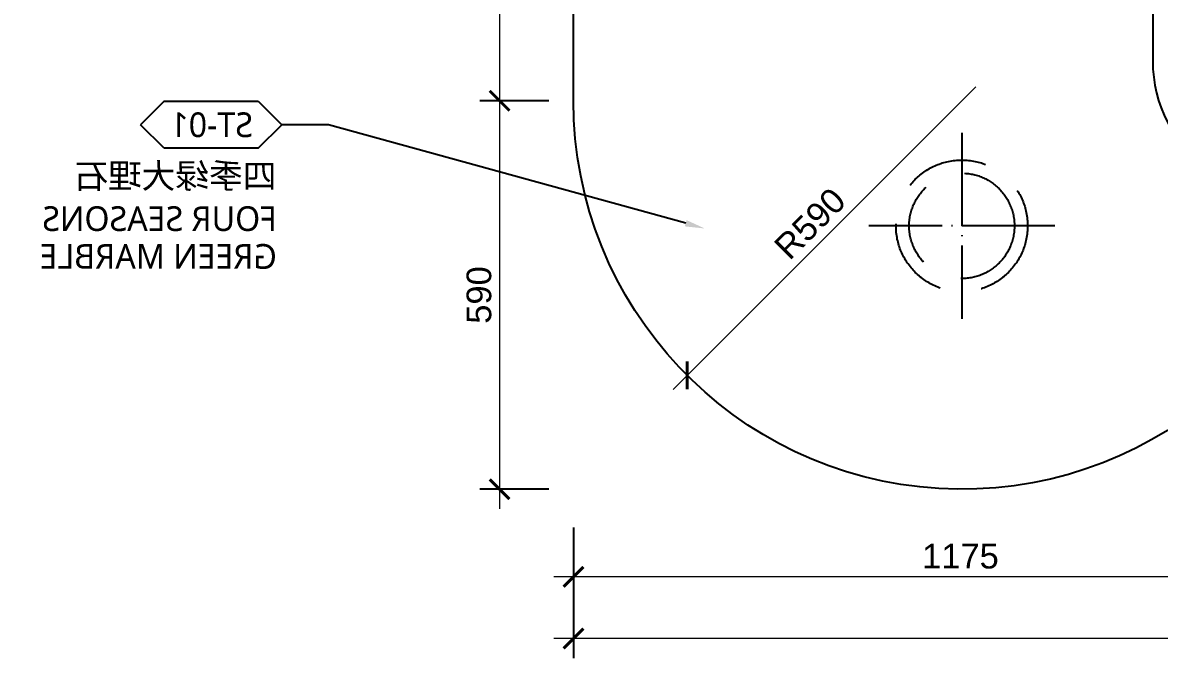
# Model space of a CAD drawing. Header units: millimetres. Extents: x 92928 to 223128, y -11456 to 21098.
# Drawn here: x 165726 to 167453, y 10873 to 11838 of the extents above; entities that cross this region are included whole.
import ezdxf
from ezdxf import colors
from ezdxf.entities.mleader import LeaderData, LeaderLine
from ezdxf.enums import TextEntityAlignment as Align
from ezdxf.math import Vec2, Vec3

# ---------------------------------------------------------------- set-up
doc = ezdxf.new("R2010")
doc.units = ezdxf.units.MM
for name, pattern in [('DASHED', [19.05, 12.7, -6.35]), ('DOTE', [61.468, 50.8, -5.08, 0.508, -5.08]), ('HIDDEN2', [0.1875, 0.125, -0.0625])]:
    doc.linetypes.add(name, pattern=pattern)
doc.layers.get('Defpoints').update_dxf_attribs({"color": 250})
doc.layers.add('_ACM-A-ANNO-DIMS', color=2, linetype='Continuous', lineweight=13)
doc.layers.add('_ACM-A-ANNO-DIMS @ 15', color=2, linetype='Continuous', lineweight=13)
for name, color, linetype in [('I-PL-IDS-MILL', 40, 'Continuous'), ('I-PL-LIGHT', 1, 'HIDDEN2'), ('WALL TYPE$0$G-ANNO-NOTE-CH', 7, 'Continuous')]:
    doc.layers.add(name, color=color, linetype=linetype)
doc.styles.add('Arial', font='ARIALUNI.ttf')
doc.styles.add('WALL TYPE$0$Aecom Chinese', font='Microsoft YaHei.ttf')
doc.dimstyles.new('Aec-Arch-M-注释性', dxfattribs={"dimscale": 2, "dimtxt": 2.5, "dimasz": 2, "dimexe": 2, "dimexo": 2, "dimgap": 0.8, "dimtad": 1, "dimdec": 0, "dimrnd": 5, "dimzin": 3, "dimdsep": 46, "dimtxsty": 'Arial', "dimblk": 'WALL TYPE$0$_ArchTick', "dimcen": 2.5, "dimdle": 2, "dimclrd": 256, "dimclrt": 256, "dimazin": 2, "dimtfac": 0.75, "dimtdec": 0, "dimtix": 1, "dimtmove": 2, "dimatfit": 2, "dimfxl": 5, "dimfxlon": 1, "dimtolj": 1, "dimtzin": 0, "dimlwd": -1, "dimarcsym": 0})

# ---------------------------------------------------------------- blocks, each defined once
blk = doc.blocks.new('海龙_1212224832')
at = {"layer": 'I-PL-LIGHT', "linetype": 'DOTE', "ltscale": 2.783885}
for p, q in [((0, 0), (0, -282.8)), ((141.4, -141.4), (-141.4, -141.4))]:
    blk.add_line(p, q, dxfattribs=at)
at = {"layer": 'I-PL-LIGHT', "linetype": 'DASHED', "ltscale": 10}
for radius in [100, 80]:
    blk.add_circle((0, -141.4), radius, dxfattribs=at)
blk = doc.blocks.new('WALL TYPE$0$_ArchTick')
at = {"color": 0, "linetype": 'ByBlock', "const_width": 0.15}
blk.add_lwpolyline([(-0.5, -0.5), (0.5, 0.5)], dxfattribs=at)
blk = doc.blocks.new('*D395')
at = {"layer": '_ACM-A-ANNO-DIMS', "color": 0, "lineweight": -2, "transparency": 16777216}
for p, q in [((166562.6, 11071.4), (166562.6, 10966.4)), ((167738.5, 11071.4), (167738.5, 10966.4))]:
    blk.add_line(p, q, dxfattribs=at)
at = {"layer": '_ACM-A-ANNO-DIMS', "transparency": 16777216}
blk.add_line((167768.5, 10996.4), (166532.6, 10996.4), dxfattribs=at)
at = {"layer": 'Defpoints', "color": 0, "transparency": 16777216}
for p in [(166562.6, 11719.4), (167738.5, 11649.7), (166562.6, 10996.4)]:
    blk.add_point(p, dxfattribs=at)
at = {"layer": '_ACM-A-ANNO-DIMS', "transparency": 16777216, "xscale": 30, "yscale": 30, "zscale": 30, "rotation": 180}
blk.add_blockref('WALL TYPE$0$_ArchTick', (166562.6, 10996.4), dxfattribs=at)
at = {"layer": '_ACM-A-ANNO-DIMS', "transparency": 16777216, "xscale": 30, "yscale": 30, "zscale": 30}
blk.add_blockref('WALL TYPE$0$_ArchTick', (167738.5, 10996.4), dxfattribs=at)
at = {"layer": '_ACM-A-ANNO-DIMS', "transparency": 16777216, "insert": (167150.5, 11027.5), "char_height": 37.5, "attachment_point": 5, "style": 'Arial'}
blk.add_mtext('\\A1;1175', dxfattribs=at)
blk = doc.blocks.new('*D396')
at = {"layer": '_ACM-A-ANNO-DIMS', "transparency": 16777216}
blk.add_line((167173.8, 11740.6), (166714.2, 11281), dxfattribs=at)
at = {"layer": 'Defpoints', "color": 0, "transparency": 16777216}
for p in [(167152.6, 11719.4), (166735.4, 11302.2)]:
    blk.add_point(p, dxfattribs=at)
at = {"layer": '_ACM-A-ANNO-DIMS', "transparency": 16777216, "xscale": 30, "yscale": 30, "zscale": 30, "rotation": 224.9972096218972}
blk.add_blockref('WALL TYPE$0$_ArchTick', (166735.4, 11302.2), dxfattribs=at)
at = {"layer": '_ACM-A-ANNO-DIMS', "transparency": 16777216, "insert": (166922, 11532.9), "char_height": 37.5, "attachment_point": 5, "rotation": 44.9972, "style": 'Arial'}
blk.add_mtext('\\A1;R590', dxfattribs=at)
blk = doc.blocks.new('*D397')
at = {"layer": '_ACM-A-ANNO-DIMS', "transparency": 16777216}
blk.add_line((166450.4, 11749.4), (166450.4, 11099.4), dxfattribs=at)
at = {"layer": '_ACM-A-ANNO-DIMS', "color": 0, "lineweight": -2, "transparency": 16777216}
for p, q in [((166525.4, 11719.4), (166420.4, 11719.4)), ((166525.4, 11129.4), (166420.4, 11129.4))]:
    blk.add_line(p, q, dxfattribs=at)
at = {"layer": 'Defpoints', "color": 0, "transparency": 16777216}
for p in [(166562.6, 11719.4), (166450.4, 11129.4), (167152.6, 11129.4)]:
    blk.add_point(p, dxfattribs=at)
at = {"layer": '_ACM-A-ANNO-DIMS', "transparency": 16777216, "xscale": 30, "yscale": 30, "zscale": 30}
for p, rotation in [((166450.4, 11719.4), 90), ((166450.4, 11129.4), 270)]:
    blk.add_blockref('WALL TYPE$0$_ArchTick', p, dxfattribs=dict(at, rotation=rotation))
at = {"layer": '_ACM-A-ANNO-DIMS', "transparency": 16777216, "insert": (166419.2, 11424.4), "char_height": 37.5, "attachment_point": 5, "rotation": 90, "style": 'Arial'}
blk.add_mtext('\\A1;590', dxfattribs=at)
blk = doc.blocks.new('*D398')
at = {"layer": '_ACM-A-ANNO-DIMS', "transparency": 16777216}
blk.add_line((166450.4, 13059.4), (166450.4, 11689.4), dxfattribs=at)
at = {"layer": '_ACM-A-ANNO-DIMS', "color": 0, "lineweight": -2, "transparency": 16777216}
for p, q in [((166525.4, 13029.4), (166420.4, 13029.4)), ((166525.4, 11719.4), (166420.4, 11719.4))]:
    blk.add_line(p, q, dxfattribs=at)
at = {"layer": 'Defpoints', "color": 0, "transparency": 16777216}
for p in [(166562.6, 13029.4), (166450.4, 11719.4), (166562.6, 11719.4)]:
    blk.add_point(p, dxfattribs=at)
at = {"layer": '_ACM-A-ANNO-DIMS', "transparency": 16777216, "xscale": 30, "yscale": 30, "zscale": 30}
for p, rotation in [((166450.4, 13029.4), 90), ((166450.4, 11719.4), 270)]:
    blk.add_blockref('WALL TYPE$0$_ArchTick', p, dxfattribs=dict(at, rotation=rotation))
at = {"layer": '_ACM-A-ANNO-DIMS', "transparency": 16777216, "insert": (166419.2, 12374.4), "char_height": 37.5, "attachment_point": 5, "rotation": 90, "style": 'Arial'}
blk.add_mtext('\\A1;1310', dxfattribs=at)
blk = doc.blocks.new('*D404')
at = {"layer": '_ACM-A-ANNO-DIMS', "color": 0, "lineweight": -2, "transparency": 16777216}
for p, q in [((166562.6, 10977.7), (166562.6, 10872.7)), ((175202.6, 10977.7), (175202.6, 10872.7))]:
    blk.add_line(p, q, dxfattribs=at)
at = {"layer": '_ACM-A-ANNO-DIMS', "transparency": 16777216}
blk.add_line((175232.6, 10902.7), (166532.6, 10902.7), dxfattribs=at)
at = {"layer": 'Defpoints', "color": 0, "transparency": 16777216}
for p in [(175202.6, 11649.7), (166562.6, 11619.4), (166562.6, 10902.7)]:
    blk.add_point(p, dxfattribs=at)
at = {"layer": '_ACM-A-ANNO-DIMS', "transparency": 16777216, "xscale": 30, "yscale": 30, "zscale": 30, "rotation": 180}
blk.add_blockref('WALL TYPE$0$_ArchTick', (166562.6, 10902.7), dxfattribs=at)
at = {"layer": '_ACM-A-ANNO-DIMS', "transparency": 16777216, "xscale": 30, "yscale": 30, "zscale": 30}
blk.add_blockref('WALL TYPE$0$_ArchTick', (175202.6, 10902.7), dxfattribs=at)
at = {"layer": '_ACM-A-ANNO-DIMS', "transparency": 16777216, "insert": (170882.6, 10933.8), "char_height": 37.5, "attachment_point": 5, "style": 'Arial'}
blk.add_mtext('\\A1;8640', dxfattribs=at)
blk = doc.blocks.new('WHA12202707')
at = {"transparency": 16777216}
for p, q in [((2.38, 2.38), (0, 0)), ((11.91, 2.38), (2.38, 2.38)), ((11.91, 2.38), (14.29, 0)), ((2.38, -2.38), (0, 0)), ((11.91, -2.38), (14.29, 0)), ((2.38, -2.38), (11.91, -2.38))]:
    blk.add_line(p, q, dxfattribs=at)
at = {"transparency": 16777216, "style": 'WALL TYPE$0$Aecom Chinese'}
blk.add_attdef('英文2', (0.49, -14.58), '', height=2.5, dxfattribs=at)
at = {"layer": 'WALL TYPE$0$G-ANNO-NOTE-CH', "transparency": 16777216, "style": 'WALL TYPE$0$Aecom Chinese'}
blk.add_attdef('编号', text='', height=2.5, dxfattribs=at).set_placement((7.1, 0), align=Align.MIDDLE)
for tag, p in [('中文', (0.54, -5.18)), ('英文', (0.49, -9.51))]:
    blk.add_attdef(tag, text='', height=2.5, dxfattribs=at).set_placement(p, align=Align.MIDDLE_LEFT)

msp = doc.modelspace()

# ---------------------------------------------------------------- linework, layer by layer
at = {"layer": 'I-PL-IDS-MILL'}
for points in [[(167738.5, 11649.7, -0.942452), (166562.6, 11719.4), (166562.6, 13029.4, -0.414214), (166762.6, 13229.4)], [(174053.3, 11591.8, 0.5221), (174322.6, 11779.4), (174322.6, 12529.4, 0.414214), (173822.6, 13029.4), (167942.6, 13029.4, 0.414214), (167442.6, 12529.4), (167442.6, 11779.4, 0.5221), (167711.9, 11591.8, 0.5221)]]:
    msp.add_lwpolyline(points, format="xyb", dxfattribs=at)

# ---------------------------------------------------------------- block references
at = {"layer": 'I-PL-LIGHT'}
msp.add_blockref('海龙_1212224832', (167152.6, 11670.8), dxfattribs=at)

# ---------------------------------------------------------------- dimensions: what is measured, and where the dimension line sits
at = {"layer": '_ACM-A-ANNO-DIMS @ 15'}
for base, p1, p2, picture, middle in [((166450.4, 11719.4), (166562.6, 13029.4), (166562.6, 11719.4), '*D398', (166419.2, 12374.4)), ((166450.4, 11129.4), (166562.6, 11719.4), (167152.6, 11129.4), '*D397', (166419.2, 11424.4))]:
    dim = msp.add_linear_dim(base=base, p1=p1, p2=p2, angle=90, dimstyle='Aec-Arch-M-注释性', override={"dimscale": 15, "dimzin": 8, "dimtix": 1, "dimtofl": 1, "dimtmove": 2, "dimatfit": 2}, dxfattribs=at)
    dim.commit()
    dim.dimension.update_dxf_attribs({"geometry": picture, "text_midpoint": middle})
dim = msp.add_radius_dim(center=(167152.6, 11719.4), mpoint=(166735.4, 11302.2), dimstyle='Aec-Arch-M-注释性', override={"dimscale": 15, "dimzin": 8, "dimtix": 1, "dimtofl": 1, "dimtmove": 2, "dimatfit": 2}, dxfattribs=at)
dim.commit()
dim.dimension.update_dxf_attribs({"geometry": '*D396', "text_midpoint": (166922, 11532.9)})
for base, p1, p2, picture, middle in [((166562.6, 10996.4), (167738.5, 11649.7), (166562.6, 11719.4), '*D395', (167150.5, 11027.5)), ((166562.6, 10902.7), (175202.6, 11649.7), (166562.6, 11619.4), '*D404', (170882.6, 10933.8))]:
    dim = msp.add_linear_dim(base=base, p1=p1, p2=p2, dimstyle='Aec-Arch-M-注释性', override={"dimscale": 15, "dimzin": 8, "dimtix": 1, "dimtofl": 1, "dimtmove": 2, "dimatfit": 2}, dxfattribs=at)
    dim.commit()
    dim.dimension.update_dxf_attribs({"geometry": picture, "text_midpoint": middle})

# ---------------------------------------------------------------- leaders
ml = msp.add_multileader_block('Standard', dxfattribs=at)
ml.set_content('WHA12202707', color=256, scale=-15)
ml.set_attribute('编号', 'ST-01', width=0)
ml.set_attribute('中文', '四季绿大理石', width=0)
ml.set_attribute('英文', 'FOUR SEASONS ', width=0)
ml.set_attribute('英文2', 'GREEN MARBLE', width=0)
ml.set_leader_properties(color=2)
ml.build(insert=Vec2(0, 0))
ml.multileader.update_dxf_attribs({"text_right_attachment_type": 6, "dogleg_length": 0.36, "arrow_head_size": 30, "scale": 15})
ctx = ml.context
ctx.base_point, ctx.scale, ctx.char_height, ctx.arrow_head_size, ctx.landing_gap_size, ctx.plane_origin = Vec3(165905.1, 11683), 15, 1125, 30, 1.35, Vec3(164353.1, 10337)
ctx.right_attachment, ctx.text_align_type = 6, 2
notes = []
notes.append((ctx, [(0, (1, 1, 0), (166190.5, 11683), (-1, 0), 71.1, [(0, [(166762.1, 11525.4)], 0, [])])]))
ctx.block.insert, ctx.block.scale = Vec3(166119.4, 11683), Vec3(-15, 15, 15)
for ctx, leaders in notes:
    for number, flags, end, landing, length, lines in leaders:
        leader = LeaderData()
        leader.index, (leader.has_last_leader_line, leader.has_dogleg_vector, leader.attachment_direction) = number, flags
        leader.last_leader_point, leader.dogleg_vector, leader.dogleg_length = Vec3(end), Vec3(landing), length
        for number, points, colour, breaks in lines:
            line = LeaderLine()
            line.index, line.vertices, line.color, line.breaks = number, Vec3.list(points), colors.encode_raw_color(colour), breaks
            leader.lines.append(line)
        ctx.leaders.append(leader)

doc.saveas('drawing.dxf')
